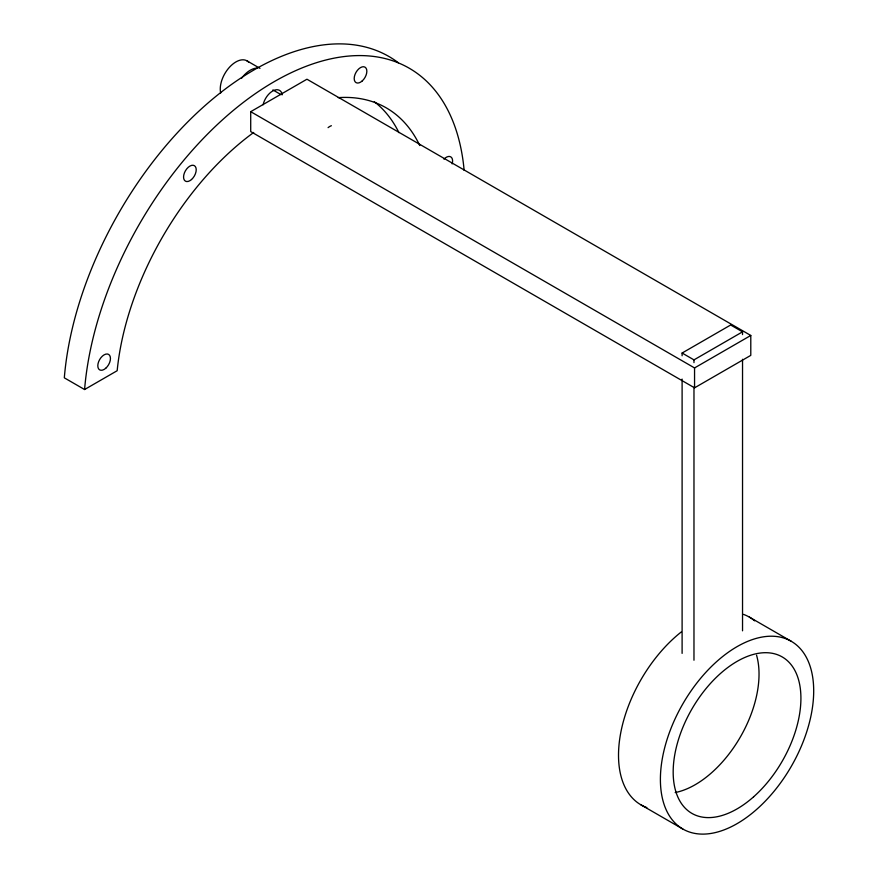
<?xml version="1.0" encoding="UTF-8"?>
<svg xmlns="http://www.w3.org/2000/svg" width="878" height="878" viewBox="0 0 878 878"><rect width="100%" height="100%" fill="white"/><g stroke="black" fill="none" stroke-linecap="round" stroke-linejoin="round"><path stroke-width="1.32" d="M250.713 111.682L306.949 79.218L750.789 335.462L750.789 355.37L694.553 387.835L250.713 131.59L250.713 111.682L694.553 367.937L750.789 335.462M398.392 62.788A269.711 155.724 -60 0 0 196.518 113.383A269.711 155.724 -60 0 0 64.313 377.825L84.584 389.525L117.169 370.714A223.901 129.275 -60 0 1 253.698 132.468M682.107 355.777L682.107 353.033L730.672 324.992L742.536 331.84L742.536 334.584M682.107 353.033L693.971 359.881L742.536 331.84M246.751 60.714L259.987 68.352M272.904 89.94L281.136 94.692M749.351 617.102L791.243 641.291A108.389 62.579 -60 0 1 756.88 809.198A108.389 62.579 -60 0 1 663.011 754.992A108.389 62.579 -60 0 1 791.243 641.291M640.962 804.852L682.843 829.03M742.536 359.278L742.536 630.821M694.553 367.937L694.553 387.835M693.971 359.881L693.971 362.625M693.971 387.308L693.971 660.234M682.107 379.087L682.107 653.386M743.468 614.38A108.389 62.579 -60 0 1 754.663 620.845M646.845 807.584A108.389 62.579 -60 0 1 620.889 732.011A108.389 62.579 -60 0 1 681.207 632.006M756.562 655.229A90.324 52.153 -60 0 1 739.43 738.585A90.324 52.153 -60 0 1 675.182 792.56M374.313 101.727A223.901 129.275 -60 0 1 398.93 132.644M84.584 389.525A269.711 155.724 -60 0 1 274.364 81.566A269.711 155.724 -60 0 1 464.144 170.387M338.206 97.645A223.901 129.275 -60 0 1 419.772 145.528M263.104 104.789A13.938 8.045 -60 0 1 273.047 90.807A13.938 8.045 -60 0 1 282.266 94.78M443.95 159.148A8.945 5.169 -60 0 1 450.754 156.855A8.945 5.169 -60 0 1 452.159 163.89M241.527 78.329A22.137 12.786 -60 0 1 257.474 68.089M220.685 93.002A22.137 12.786 -60 0 1 229.619 67.09A22.137 12.786 -60 0 1 248.902 62.426M328.087 127.639A10.986 6.344 -60 0 1 331.39 125.73M753.576 796.851A90.324 52.153 -60 0 0 782.21 656.931A90.324 52.153 -60 0 0 675.347 751.689A90.324 52.153 -60 0 0 753.576 796.851M362.153 81.006A8.945 5.169 -60 0 0 364.996 67.145A8.945 5.169 -60 0 0 354.405 76.54A8.945 5.169 -60 0 0 362.153 81.006M191.525 179.518A8.945 5.169 -60 0 0 194.367 165.657A8.945 5.169 -60 0 0 183.776 175.04A8.945 5.169 -60 0 0 191.525 179.518M105.766 368.244A8.945 5.169 -60 0 0 108.598 354.394A8.945 5.169 -60 0 0 98.018 363.777A8.945 5.169 -60 0 0 105.766 368.244"/></g></svg>
